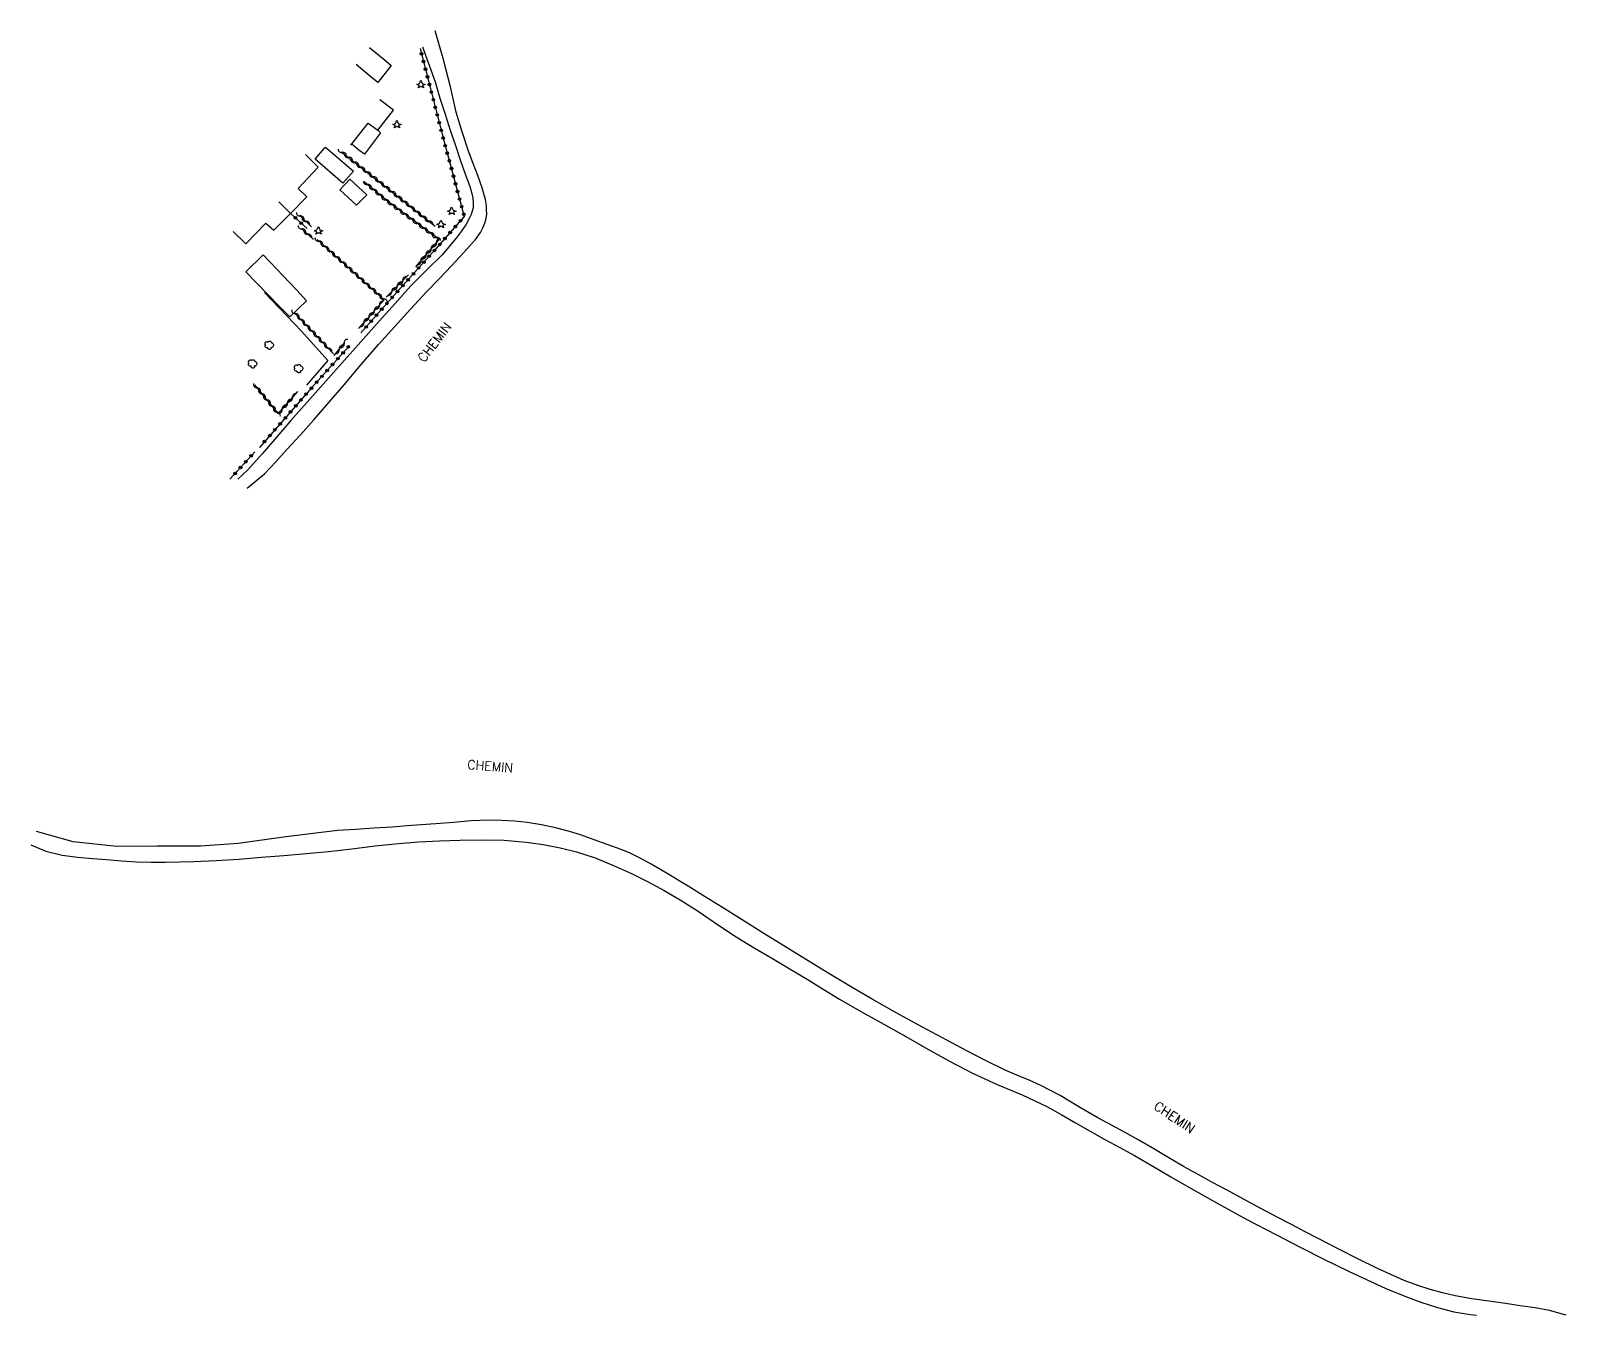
# Model space of a CAD drawing. Header units: millimetres. Extents: x 96009 to 97000, y 132000 to 133001.
# Drawn here: x 96623 to 96914.4, y 132171 to 132414.8 of the extents above; entities that cross this region are included whole.
import ezdxf

# ---------------------------------------------------------------- set-up
doc = ezdxf.new("R2010")
doc.units = ezdxf.units.MM
doc.layers.get('0').update_dxf_attribs({"linetype": 'CONTINUOUS'})
for name, color, linetype in [('W0071', 7, 'CONTINUOUS'), ('W0101', 7, 'CONTINUOUS'), ('W0104', 1, 'CONTINUOUS'), ('W0300', 7, 'CONTINUOUS'), ('W0303', 7, 'CONTINUOUS'), ('W0310', 3, 'CONTINUOUS'), ('W0323', 7, 'CONTINUOUS'), ('W0989', 7, 'CONTINUOUS'), ('W1102', 7, 'CONTINUOUS')]:
    doc.layers.add(name, color=color, linetype=linetype)
doc.styles.get("Standard").update_dxf_attribs({"font": 'romans.shx', "width": 0.85})

# ---------------------------------------------------------------- blocks, each defined once
blk = doc.blocks.new('T300')
for p, q in [((-0.8, 0.51), (-0.86, 0.34)), ((-0.86, 0.34), (-0.86, 0.17)), ((-0.86, 0.17), (-0.74, 0.06)), ((-0.69, 0.63), (-0.8, 0.51)), ((-0.8, -0.06), (-0.74, 0.06)), ((-0.74, 0.06), (-0.69, 0.11)), ((-0.57, 0.69), (-0.69, 0.63)), ((-0.46, 0.69), (-0.57, 0.69)), ((-0.29, 0.63), (-0.46, 0.69)), ((-0.29, 0.63), (-0.17, 0.74)), ((-0.23, 0.57), (-0.29, 0.63)), ((-0.17, 0.74), (-0.06, 0.8)), ((-0.06, 0.8), (0.06, 0.8)), ((0.06, 0.8), (0.23, 0.74)), ((0.23, 0.74), (0.34, 0.63)), ((0.34, 0.63), (0.4, 0.51)), ((0.46, 0.46), (0.34, 0.46)), ((0.4, 0.51), (0.4, 0.46)), ((0.57, 0.4), (0.46, 0.46)), ((0.57, 0.4), (0.69, 0.29)), ((0.69, 0.29), (0.74, 0.17)), ((0.74, 0.06), (0.69, -0.17)), ((0.74, 0.17), (0.74, 0.06)), ((-0.8, -0.17), (-0.8, -0.06)), ((-0.8, -0.23), (-0.8, -0.17)), ((-0.74, -0.34), (-0.8, -0.23)), ((-0.69, -0.4), (-0.74, -0.34)), ((-0.51, -0.46), (-0.69, -0.4)), ((-0.4, -0.46), (-0.51, -0.46)), ((-0.4, -0.46), (-0.34, -0.46)), ((-0.34, -0.46), (-0.34, -0.4)), ((-0.34, -0.51), (-0.34, -0.46)), ((-0.29, -0.63), (-0.34, -0.51)), ((-0.17, -0.74), (-0.29, -0.63)), ((-0.06, -0.8), (-0.17, -0.74)), ((0.06, -0.8), (-0.06, -0.8)), ((0.17, -0.74), (0.06, -0.8)), ((0.23, -0.69), (0.17, -0.74)), ((0.29, -0.46), (0.23, -0.46)), ((0.29, -0.63), (0.23, -0.69)), ((0.46, -0.4), (0.29, -0.46)), ((0.34, -0.51), (0.29, -0.63)), ((0.34, -0.51), (0.34, -0.46)), ((0.57, -0.34), (0.46, -0.4)), ((0.63, -0.29), (0.57, -0.34)), ((0.69, -0.17), (0.63, -0.29))]:
    blk.add_line(p, q)
blk = doc.blocks.new('T303')
for p, q in [((-0.77, 0), (-0.28, 0.21)), ((-0.28, -0.21), (-0.77, 0)), ((-0.28, 0.21), (0, 0.83)), ((0, 0.83), (0.28, 0.21)), ((0.28, 0.21), (0.83, 0)), ((0.83, 0), (0.28, -0.21)), ((-0.49, -0.63), (-0.28, -0.21)), ((0, -0.35), (-0.49, -0.63)), ((0.56, -0.63), (0, -0.35)), ((0.28, -0.21), (0.56, -0.63))]:
    blk.add_line(p, q)
blk = doc.blocks.new('t323o')
at = {"color": 0, "linetype": 'Continuous'}
for radius in [0.25, 0.15]:
    blk.add_circle((0, 0), radius, dxfattribs=at)
blk = doc.blocks.new('t310o')
at = {"color": 0, "linetype": 'Continuous'}
for centre, start, end in [((-0.5, 0.38), 216.8699, 323.1304), ((0.5, -0.37), 36.8699, 143.1303)]:
    blk.add_arc(centre, 0.625, start, end, dxfattribs=at)

msp = doc.modelspace()

# ---------------------------------------------------------------- linework, layer by layer
at = {"layer": 'W0071'}
for points in [[(96664.04, 132328), (96667.38, 132330.73), (96669.5, 132333.03), (96671.6, 132335.33), (96674.15, 132338.15), (96676.68, 132340.98), (96679.19, 132343.83), (96682.46, 132347.64), (96685.69, 132351.48), (96688.97, 132355.27), (96691.99, 132358.65), (96695.05, 132361.99), (96698.13, 132365.31), (96700.48, 132367.75), (96702.85, 132370.18), (96705.14, 132372.67), (96706.28, 132373.92), (96707.41, 132375.17), (96708.35, 132376.54), (96708.79, 132377.39), (96709.18, 132378.27), (96709.43, 132379.17), (96709.52, 132379.98), (96709.51, 132380.82), (96709.45, 132381.64), (96709.26, 132382.78), (96708.96, 132383.9), (96708.63, 132385.02), (96707.85, 132387.35), (96706.94, 132389.65), (96706.07, 132391.96), (96704.86, 132395.66), (96703.72, 132399.38), (96702.71, 132403.95), (96701.25, 132409.58), (96699.73, 132414.83), (96699.73, 132414.83)], [(96697.36, 132411.75), (96699.73, 132405.1), (96700.65, 132402.04), (96701.62, 132399), (96702.61, 132395.96), (96703.58, 132393.06), (96704.57, 132390.16), (96705.57, 132387.26), (96705.97, 132386.16), (96706.38, 132385.06), (96706.68, 132383.94), (96706.86, 132383.03), (96706.97, 132382.11), (96706.94, 132381.2), (96706.78, 132380.57), (96706.54, 132379.94), (96706.28, 132379.33), (96705.55, 132377.97), (96704.66, 132376.69), (96703.73, 132375.44), (96701.05, 132372.28), (96698.08, 132369.35), (96695.14, 132366.39), (96692.12, 132363.06), (96689.14, 132359.69), (96686.15, 132356.32), (96681.55, 132351.18), (96676.95, 132346.04), (96672.37, 132340.87), (96669.66, 132337.72), (96666.96, 132334.57), (96664.2, 132331.46), (96662.3, 132329.74)], [(96914.41, 132171), (96913.71, 132171.23), (96911.25, 132171.89), (96908.49, 132172.43), (96905.68, 132172.82), (96902.88, 132173.21), (96899.68, 132173.67), (96896.47, 132174.13), (96893.29, 132174.72), (96890.92, 132175.27), (96888.56, 132175.9), (96886.23, 132176.63), (96883.65, 132177.62), (96881.11, 132178.73), (96878.6, 132179.89), (96874.85, 132181.7), (96871.14, 132183.61), (96867.44, 132185.53), (96864.84, 132186.87), (96862.25, 132188.21), (96859.66, 132189.57), (96856.45, 132191.28), (96853.25, 132193.01), (96850.05, 132194.74), (96847.29, 132196.22), (96844.53, 132197.7), (96841.78, 132199.22), (96838.95, 132200.88), (96836.14, 132202.59), (96833.31, 132204.25), (96830.71, 132205.68), (96828.09, 132207.08), (96825.48, 132208.49), (96821.9, 132210.58), (96818.34, 132212.69), (96814.69, 132214.64), (96812.44, 132215.64), (96810.16, 132216.58), (96807.9, 132217.56), (96804.18, 132219.36), (96800.51, 132221.27), (96796.86, 132223.2), (96792.1, 132225.75), (96787.36, 132228.36), (96782.66, 132231.02), (96778.87, 132233.25), (96775.1, 132235.52), (96771.34, 132237.8), (96766.71, 132240.64), (96762.09, 132243.5), (96757.49, 132246.37), (96754.24, 132248.41), (96751, 132250.45), (96747.75, 132252.46), (96746.07, 132253.48), (96744.38, 132254.5), (96742.68, 132255.49), (96740.74, 132256.61), (96738.77, 132257.7), (96736.77, 132258.7), (96735.02, 132259.41), (96733.25, 132260.05), (96731.47, 132260.68), (96729.41, 132261.44), (96727.34, 132262.17), (96725.25, 132262.83), (96722.6, 132263.53), (96719.93, 132264.1), (96717.23, 132264.53), (96714.79, 132264.78), (96712.33, 132264.91), (96709.87, 132264.96), (96706.54, 132264.84), (96703.21, 132264.56), (96699.88, 132264.28), (96697.1, 132264.08), (96694.33, 132263.88), (96691.55, 132263.68), (96688.1, 132263.45), (96684.64, 132263.22), (96681.18, 132262.99)], [(96681.18, 132262.99), (96670.96, 132261.73), (96662.34, 132260.53), (96655.23, 132260.02), (96646.99, 132260.07), (96639.34, 132260), (96631.01, 132260.88), (96624.05, 132262.83)], [(96622.98, 132260.28), (96625.88, 132259.11), (96628.92, 132258.34), (96631.89, 132257.99), (96634.7, 132257.7), (96637.39, 132257.54), (96640.2, 132257.24), (96643.03, 132257.1), (96645.87, 132257.03), (96648.55, 132257.01), (96651.23, 132257.05), (96653.91, 132257.13), (96658.2, 132257.33), (96662.49, 132257.61), (96666.78, 132257.93), (96671.02, 132258.26), (96675.26, 132258.64), (96679.49, 132259.04), (96683.91, 132259.55), (96688.33, 132260.09), (96692.75, 132260.54), (96696.64, 132260.84), (96700.54, 132261.08), (96704.44, 132261.21), (96708.65, 132261.24), (96712.86, 132261.16), (96717.04, 132260.82), (96720.24, 132260.36), (96723.43, 132259.76), (96726.57, 132258.98), (96730.12, 132257.81), (96733.59, 132256.4), (96737.01, 132254.85), (96740.15, 132253.3), (96743.23, 132251.63), (96746.26, 132249.88), (96749.82, 132247.6), (96753.31, 132245.2), (96756.84, 132242.85), (96760.28, 132240.76), (96763.76, 132238.71), (96767.23, 132236.66), (96770.31, 132234.78), (96773.38, 132232.89), (96776.47, 132231.03), (96780.65, 132228.61), (96784.86, 132226.24), (96789.07, 132223.89), (96793.27, 132221.53), (96797.48, 132219.18), (96801.74, 132216.95), (96806.41, 132214.82), (96811.15, 132212.82), (96815.8, 132210.64), (96818.56, 132209.12), (96821.28, 132207.52), (96824.02, 132205.95), (96826.83, 132204.39), (96829.65, 132202.86), (96832.46, 132201.3), (96835.91, 132199.31), (96839.34, 132197.29), (96842.79, 132195.3), (96848.28, 132192.22), (96853.81, 132189.21), (96859.38, 132186.26), (96863.92, 132183.91), (96868.49, 132181.6), (96873.09, 132179.37), (96876.62, 132177.7), (96880.16, 132176.08), (96883.77, 132174.6), (96886.83, 132173.48), (96889.94, 132172.47), (96893.08, 132171.64), (96896.23, 132171.12), (96897.38, 132171)]]:
    msp.add_lwpolyline(points, dxfattribs=at)
at = {"layer": 'W0101'}
for points in [[(96683.74, 132393.1), (96687, 132397.3), (96688.85, 132395.93), (96691.81, 132399.76), (96689.26, 132401.73)], [(96672.28, 132380.16), (96675.37, 132383.32), (96673.76, 132384.9), (96677.54, 132388.93), (96675.11, 132391.34), (96675.11, 132391.34)], [(96661.39, 132376.74), (96663.8, 132374.39), (96667.62, 132378.33), (96669.13, 132376.95), (96672.28, 132380.16)]]:
    msp.add_lwpolyline(points, dxfattribs=at)
at = {"layer": 'W0104'}
for points in [[(96687.3, 132411.63), (96689.97, 132409.42), (96691.37, 132408.23), (96688.86, 132405.02), (96687.23, 132406.32), (96684.76, 132408.41)], [(96688.85, 132395.93), (96689.35, 132395.47), (96686.3, 132391.39), (96685.27, 132392.16), (96683.9, 132393.29)]]:
    msp.add_lwpolyline(points, dxfattribs=at)
for points in [[(96678.91, 132392.74), (96684.24, 132388.15), (96682.21, 132385.87), (96676.99, 132390.42), (96678.68, 132392.47), (96678.91, 132392.74)], [(96683.56, 132386.65), (96686.76, 132383.71), (96684.81, 132381.69), (96681.64, 132384.61)], [(96670.13, 132362.55), (96663.78, 132369.06), (96667.07, 132372.26), (96673.42, 132365.63), (96675.34, 132363.58), (96672.14, 132360.49)]]:
    msp.add_lwpolyline(points, close=True, dxfattribs=at)
at = {"layer": 'W0303'}
msp.add_lwpolyline([(96667.32, 132365.12), (96674.39, 132357.77), (96679.35, 132352.25), (96675.31, 132347.58)], dxfattribs=at)
at = {"layer": 'W0310'}
for points in [[(96681.91, 132391.86), (96689.27, 132386.05), (96691.12, 132384.59), (96699.71, 132377.7)], [(96696.06, 132370), (96700.5, 132375.17), (96690.67, 132382.46), (96686.29, 132386.13)], [(96673.96, 132379.82), (96676.3, 132377.6)], [(96674.44, 132377.21), (96676.67, 132375.19)], [(96677.36, 132375.17), (96690.07, 132363.76), (96685.18, 132358.29)], [(96690.44, 132364.24), (96694.66, 132368.48)], [(96673.12, 132361.23), (96680.46, 132353.48)], [(96680.58, 132353.18), (96682.62, 132355.62)], [(96665.45, 132347.64), (96669.95, 132342.13), (96673.68, 132346.35)]]:
    msp.add_lwpolyline(points, dxfattribs=at)
at = {"layer": 'W0323'}
for points in [[(96696.88, 132411.45), (96701.32, 132394.26), (96705.27, 132379.59), (96699.76, 132373.32), (96692.55, 132365.29), (96685.63, 132357.47)], [(96672.27, 132380.16), (96675.43, 132377.29)], [(96683.4, 132354.98), (96676.29, 132347.05), (96666.38, 132335.73), (96666.38, 132335.71)], [(96665.53, 132334.92), (96660.77, 132329.69)]]:
    msp.add_lwpolyline(points, dxfattribs=at)
at = {"layer": 'W1102'}
msp.add_lwpolyline([(96670.07, 132382.35), (96672.28, 132380.16)], dxfattribs=at)

# ---------------------------------------------------------------- block references
at = {"layer": 'W0300', "rotation": 359.9999899820874}
for p in [(96668.29, 132355.11), (96665.14, 132351.59), (96673.87, 132350.67)]:
    msp.add_blockref('T300', p, dxfattribs=at)
at = {"layer": 'W0303', "rotation": 359.9999899820874}
for p in [(96697.02, 132404.62), (96692.46, 132397.03), (96702.87, 132380.58), (96700.84, 132378.07), (96677.58, 132376.84)]:
    msp.add_blockref('T303', p, dxfattribs=at)
at = {"layer": 'W0310'}
for p, rotation in [((96682.1, 132391.71), 321.717157339041), ((96683.28, 132390.78), 321.717157339041), ((96684.46, 132389.85), 321.717157339041), ((96685.63, 132388.92), 321.717157339041), ((96686.81, 132387.99), 321.717157339041), ((96687.99, 132387.06), 321.717157339041), ((96689.16, 132386.14), 321.717157339041), ((96686.87, 132385.64), 140.0789806209371), ((96688.02, 132384.68), 140.0789806209371), ((96689.17, 132383.72), 140.0789806209371), ((96690.34, 132385.21), 321.7088315656583), ((96691.52, 132384.27), 321.2694692981891), ((96692.69, 132383.33), 321.2694692981891), ((96690.32, 132382.75), 140.0789806209371), ((96691.51, 132381.84), 143.4298813295943), ((96692.71, 132380.95), 143.4298813295943), ((96693.86, 132382.4), 321.2694692981891), ((96695.03, 132381.46), 321.2694692981891), ((96696.2, 132380.52), 321.2694692981891), ((96674.12, 132379.66), 316.5970755956801), ((96674.45, 132377.2), 317.9081042056443), ((96675.21, 132378.63), 316.5970755956801), ((96693.92, 132380.05), 143.4298813295943), ((96695.12, 132379.16), 143.4298813295943), ((96696.33, 132378.26), 143.4298813295943), ((96697.37, 132379.58), 321.2694692981891), ((96697.53, 132377.37), 143.4298813295943), ((96698.54, 132378.64), 321.2694692981891), ((96675.56, 132376.2), 317.9081042056443), ((96677.67, 132374.89), 318.0818347478188), ((96698.74, 132376.48), 143.4298813295943), ((96699.94, 132375.58), 143.4298813295943), ((96699.97, 132374.56), 49.36494076426057), ((96678.79, 132373.89), 318.0818347478188), ((96679.91, 132372.89), 318.0818347478188), ((96681.02, 132371.88), 318.0818347478188), ((96698.01, 132372.28), 49.36494076426057), ((96698.99, 132373.42), 49.36494076426057), ((96682.14, 132370.88), 318.0818347478188), ((96683.25, 132369.88), 318.0818347478188), ((96684.37, 132368.88), 318.0818347478188), ((96697.04, 132371.14), 49.36494076426057), ((96685.49, 132367.87), 318.0818347478188), ((96686.6, 132366.87), 318.0818347478188), ((96687.72, 132365.87), 318.0818347478188), ((96692.55, 132366.37), 45.20312765104154), ((96693.61, 132367.43), 45.20312765104154), ((96688.84, 132364.87), 318.0818347478188), ((96689.18, 132362.76), 228.1700320964366), ((96689.95, 132363.87), 318.0818347478188), ((96691.5, 132365.3), 45.20312765104154), ((96673.23, 132361.1), 313.4850740094529), ((96674.27, 132360.01), 313.4850740094529), ((96687.18, 132360.53), 228.1700320964366), ((96688.18, 132361.64), 228.1700320964366), ((96675.3, 132358.92), 313.4850740094529), ((96676.33, 132357.84), 313.4850740094529), ((96677.36, 132356.75), 313.4850740094529), ((96686.18, 132359.41), 228.1700320964366), ((96678.39, 132355.66), 313.4850740094529), ((96679.43, 132354.57), 313.4850740094529), ((96681.54, 132354.33), 50.10670073006555), ((96682.5, 132355.48), 50.10670073006555), ((96665.92, 132347.06), 309.2145949190613), ((96666.87, 132345.9), 309.2145949190613), ((96672.69, 132345.22), 48.47540713699159), ((96667.82, 132344.74), 309.2145949190613), ((96668.77, 132343.57), 309.2145949190613), ((96669.71, 132342.41), 309.2145949190613), ((96670.7, 132342.98), 48.47540713699159), ((96671.69, 132344.1), 48.47540713699159)]:
    msp.add_blockref('t310o', p, dxfattribs=dict(at, rotation=rotation))
at = {"layer": 'W0323'}
for p, rotation in [((96697.14, 132410.45), 284.4868278174612), ((96697.51, 132409), 284.4868278174612), ((96697.89, 132407.54), 284.4868278174612), ((96698.26, 132406.09), 284.4868278174612), ((96698.64, 132404.64), 284.4868278174612), ((96699.01, 132403.19), 284.4868278174612), ((96699.39, 132401.74), 284.4868278174612), ((96699.76, 132400.28), 284.4868278174612), ((96700.14, 132398.83), 284.4868278174612), ((96700.51, 132397.38), 284.4868278174612), ((96700.89, 132395.93), 284.4868278174612), ((96701.26, 132394.47), 284.4868278174612), ((96701.65, 132393.02), 285.0868287669393), ((96702.04, 132391.58), 285.0868287669393), ((96702.43, 132390.13), 285.0868287669393), ((96702.82, 132388.68), 285.0868287669393), ((96703.21, 132387.23), 285.0868287669393), ((96703.6, 132385.78), 285.0868287669393), ((96703.99, 132384.33), 285.0868287669393), ((96704.38, 132382.89), 285.0868287669393), ((96704.77, 132381.44), 285.0868287669393), ((96673.21, 132379.3), 317.7425546189486), ((96674.32, 132378.3), 317.7425546189486), ((96703.57, 132377.65), 228.6874787989395), ((96704.56, 132378.77), 228.6874787989395), ((96705.17, 132379.99), 285.0868287669393), ((96701.59, 132375.39), 228.6874787989395), ((96702.58, 132376.52), 228.6874787989395), ((96698.6, 132372.03), 228.0628729384058), ((96699.61, 132373.14), 228.0628729384058), ((96700.6, 132374.27), 228.6874787989395), ((96696.6, 132369.79), 228.0628729384058), ((96697.6, 132370.91), 228.0628729384058), ((96693.59, 132366.45), 228.0628729384058), ((96694.59, 132367.56), 228.0628729384058), ((96695.6, 132368.68), 228.0628729384058), ((96690.6, 132363.08), 228.5032153870675), ((96691.6, 132364.21), 228.5032153870675), ((96692.59, 132365.33), 228.0628729384058), ((96688.61, 132360.84), 228.5032153870675), ((96689.61, 132361.96), 228.5032153870675), ((96686.63, 132358.59), 228.5032153870675), ((96687.62, 132359.71), 228.5032153870675), ((96683.26, 132354.82), 228.0987817055527), ((96680.25, 132351.47), 228.0987817055527), ((96681.26, 132352.58), 228.0987817055527), ((96682.26, 132353.7), 228.0987817055527), ((96678.25, 132349.23), 228.0987817055527), ((96679.25, 132350.35), 228.0987817055527), ((96675.26, 132345.87), 228.8162245277368), ((96676.25, 132347), 228.8162245277368), ((96677.25, 132348.12), 228.0987817055527), ((96673.28, 132343.61), 228.8162245277368), ((96674.27, 132344.74), 228.8162245277368), ((96670.32, 132340.23), 228.8162245277368), ((96671.31, 132341.36), 228.8162245277368), ((96672.3, 132342.49), 228.8162245277368), ((96667.36, 132336.84), 228.8162245277368), ((96668.35, 132337.97), 228.8162245277368), ((96669.33, 132339.1), 228.8162245277368), ((96664.8, 132334.13), 227.7211367781467), ((96662.79, 132331.91), 227.7211367781467), ((96663.8, 132333.02), 227.7211367781467), ((96661.78, 132330.8), 227.7211367781467)]:
    msp.add_blockref('t323o', p, dxfattribs=dict(at, rotation=rotation))

# ---------------------------------------------------------------- texts
at = {"layer": 'W0989'}
for rotation, p in [(52.2461, (96697.64, 132351.73)), (355.5545, (96705.78, 132274.69)), (326.0681, (96835.95, 132210.28))]:
    msp.add_text('CHEMIN', height=1.75, rotation=rotation, dxfattribs=at).set_placement(p)

doc.saveas('drawing.dxf')
